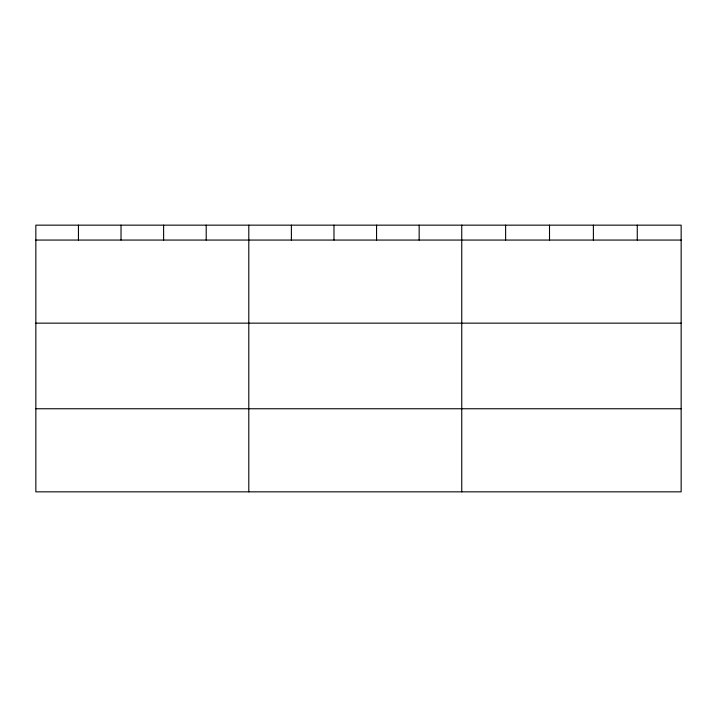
<?xml version="1.0" encoding="UTF-8"?>
<svg xmlns="http://www.w3.org/2000/svg" width="717" height="717" viewBox="0 0 717 717"><rect width="100%" height="100%" fill="white"/><g stroke="black" fill="none" stroke-linecap="round" stroke-linejoin="round"><path stroke-width="1.08" d="M681.15 323.152L681.15 225.156L35.85 225.156L35.85 491.844L681.15 491.844L681.15 323.152L35.85 323.152M35.85 240.061L681.15 240.061M35.85 408.753L681.15 408.753M637.27 225.156L637.27 240.061M593.389 225.156L593.389 240.061M549.509 225.156L549.509 240.061M505.628 225.156L505.628 240.061M461.748 225.156L461.748 491.844M419.158 225.156L419.158 240.061M376.568 225.156L376.568 240.061M333.979 225.156L333.979 240.061M291.389 225.156L291.389 240.061M248.799 225.156L248.799 491.844M206.209 225.156L206.209 240.061M163.619 225.156L163.619 240.061M121.03 225.156L121.03 240.061M78.44 225.156L78.44 240.061"/></g></svg>
